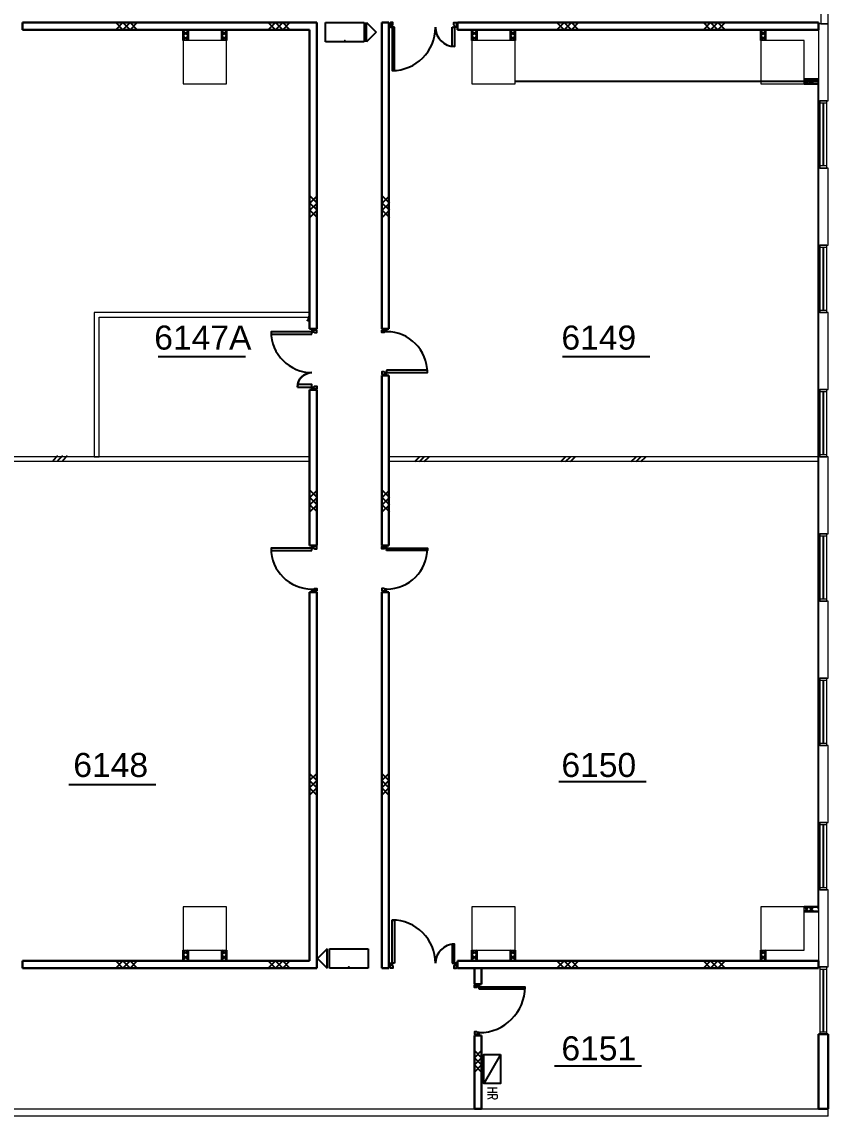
# Model space of a CAD drawing. Header units: millimetres. Extents: x -68474 to 336700, y -113450 to 53663.
# Drawn here: x 242197 to 258950, y -42900 to -20162 of the extents above; entities that cross this region are included whole.
import ezdxf
from ezdxf.enums import TextEntityAlignment as Align

# ---------------------------------------------------------------- set-up
doc = ezdxf.new("R2010")
doc.units = ezdxf.units.MM
doc.header["$LTSCALE"] = 1000
for name, color, linetype in [('EC-6thFloor-s6148$0$56', 1, 'Continuous'), ('EC-6thFloor-s6148$0$E-blockwall', 1, 'Continuous'), ('EC-6thFloor-s6148$0$EC-6thFloor-s6148$0$L3', 3, 'Continuous'), ('EC-6thFloor-s6148$0$FS', 5, 'Continuous'), ('EC-6thFloor-s6148$0$GFA-PL', 7, 'Continuous'), ('EC-6thFloor-s6148$0$RM-ID', 3, 'Continuous')]:
    doc.layers.add(name, color=color, linetype=linetype)
for name, color, linetype, lineweight in [('EC-6thFloor-s6148$0$ECOLUMN', 7, 'Continuous', 20), ('EC-6thFloor-s6148$0$EPARTITION', 1, 'Continuous', 18), ('EC-6thFloor-s6148$0$EWALL', 3, 'Continuous', 30), ('EC-6thFloor-s6148$0$EWINDOW', 9, 'Continuous', 9)]:
    doc.layers.add(name, color=color, linetype=linetype, lineweight=lineweight)
doc.styles.add('EC-6thFloor-s6148$0$STANDARD', font='SIMPLEX')
doc.styles.add('EC-6thFloor-s6148$0$T1', font='arial.ttf')

# ---------------------------------------------------------------- blocks, each defined once
blk = doc.blocks.new('EC-6thFloor-s6148$0$BLOCK150')
for p, q in [((0, 0), (150, 150)), ((150, 0), (0, 150)), ((300, 0), (150, 150)), ((150, 0), (300, 150)), ((300, 0), (450, 150)), ((450, 0), (300, 150))]:
    blk.add_line(p, q)
blk = doc.blocks.new('EC-6thFloor-s6148$0$BLOCK100_1')
for p, q in [((0, 200), (-100, 100)), ((0, 100), (-100, 200)), ((0, 0), (-100, 100)), ((0, 100), (-100, 0))]:
    blk.add_line(p, q)

msp = doc.modelspace()

# ---------------------------------------------------------------- linework, layer by layer
at = {"color": 7}
for p, q in [((242846.6, -29273.5), (242946.6, -29173.5)), ((242946.6, -29273.5), (243046.6, -29173.5)), ((243046.6, -29273.5), (243146.6, -29173.5)), ((250359.1, -29300), (250459.1, -29200)), ((250459.1, -29300), (250559.1, -29200)), ((250559.1, -29300), (250659.1, -29200)), ((253396.6, -29300), (253496.6, -29200)), ((253496.6, -29300), (253596.6, -29200)), ((253596.6, -29300), (253696.6, -29200)), ((254859.1, -29300), (254959.1, -29200)), ((254959.1, -29300), (255059.1, -29200)), ((255059.1, -29300), (255159.1, -29200)), ((252144.1, -41619.2), (251794.1, -42219.2))]:
    msp.add_line(p, q, dxfattribs=at)
for points in [[(249890, -20225), (249905, -20225), (249905, -20175), (249905, -20175), (249905, -20175), (249855, -20175), (249855, -20275), (249855, -20275), (249855, -20275), (249890, -20275)], [(251190, -20225), (251175, -20225), (251175, -20175), (251175, -20175), (251175, -20175), (251225, -20175), (251225, -20275), (251225, -20275), (251225, -20275), (251190, -20275)], [(249940, -20275), (249890, -20275), (249890, -21175), (249940, -21175)], [(251140, -20275), (251190, -20275), (251190, -20675), (251140, -20675)], [(248225, -26650), (248225, -26600), (247375, -26600), (247375, -26650)], [(248275, -26600), (248275, -26615), (248325, -26615), (248325, -26615), (248325, -26615), (248325, -26565), (248225, -26565), (248225, -26565), (248225, -26565), (248225, -26600)], [(249725, -26600), (249725, -26615), (249675, -26615), (249675, -26615), (249675, -26615), (249675, -26565), (249775, -26565), (249775, -26565), (249775, -26565), (249775, -26600)], [(249725, -27450), (249725, -27435), (249675, -27435), (249675, -27435), (249675, -27435), (249675, -27485), (249775, -27485), (249775, -27485), (249775, -27485), (249775, -27450)], [(249775, -27400), (249775, -27450), (250625, -27450), (250625, -27400)], [(247925, -27750), (248225, -27750), (248225, -27700), (247925, -27700)], [(248275, -27750), (248275, -27735), (248325, -27735), (248325, -27735), (248325, -27735), (248325, -27785), (248225, -27785), (248225, -27785), (248225, -27785), (248225, -27750)], [(248225, -31150), (248225, -31100), (247375, -31100), (247375, -31150)], [(248275, -31100), (248275, -31115), (248325, -31115), (248325, -31115), (248325, -31115), (248325, -31065), (248225, -31065), (248225, -31065), (248225, -31065), (248225, -31100)], [(249725, -31100), (249725, -31115), (249675, -31115), (249675, -31115), (249675, -31115), (249675, -31065), (249775, -31065), (249775, -31065), (249775, -31065), (249775, -31100)], [(249775, -31150), (249775, -31100), (250625, -31100), (250625, -31150)], [(248275, -31950), (248275, -31935), (248325, -31935), (248325, -31935), (248325, -31935), (248325, -31985), (248225, -31985), (248225, -31985), (248225, -31985), (248225, -31950)], [(249725, -31950), (249725, -31935), (249675, -31935), (249675, -31935), (249675, -31935), (249675, -31985), (249775, -31985), (249775, -31985), (249775, -31985), (249775, -31950)], [(249940, -39725), (249890, -39725), (249890, -38825), (249940, -38825)], [(251140, -39725), (251190, -39725), (251190, -39325), (251140, -39325)], [(249890, -39775), (249905, -39775), (249905, -39825), (249905, -39825), (249905, -39825), (249855, -39825), (249855, -39725), (249855, -39725), (249855, -39725), (249890, -39725)], [(251190, -39775), (251175, -39775), (251175, -39825), (251175, -39825), (251175, -39825), (251225, -39825), (251225, -39725), (251225, -39725), (251225, -39725), (251190, -39725)], [(251650.6, -40215), (251650.6, -40230), (251600.6, -40230), (251600.6, -40230), (251600.6, -40230), (251600.6, -40180), (251700.6, -40180), (251700.6, -40180), (251700.6, -40180), (251700.6, -40215)], [(251700.6, -40265), (251700.6, -40215), (252650.6, -40215), (252650.6, -40265)], [(251650.6, -41165), (251650.6, -41150), (251600.6, -41150), (251600.6, -41150), (251600.6, -41150), (251600.6, -41200), (251700.6, -41200), (251700.6, -41200), (251700.6, -41200), (251700.6, -41165)], [(252144.1, -41619.2), (252144.1, -42219.2), (251794.1, -42219.2), (251794.1, -41619.2)]]:
    msp.add_lwpolyline(points, close=True, dxfattribs=at)
for centre, radius, start, end in [((249890, -20275), 900, 270, 0), ((251190, -20275), 400, 180, 270), ((248225, -26600), 850, 180, 270), ((249775, -27450), 850, 0, 90), ((248225, -31100), 850, 180, 270), ((249775, -31100), 850, 270, 0), ((249890, -39725), 900, 0, 90), ((251190, -39725), 400, 90, 180), ((251700.6, -40215), 950, 270, 0)]:
    msp.add_arc(centre, radius, start, end, dxfattribs=at)
at = {"layer": 'EC-6thFloor-s6148$0$56', "color": 7, "linetype": 'Continuous'}
for points in [[(248906.8, -20551.7), (248907.4, -20551.7), (248907.4, -20551.4), (248906.8, -20551.4)], [(248992, -39801.7), (248992.6, -39801.7), (248992.6, -39801.4), (248992, -39801.4)]]:
    msp.add_lwpolyline(points, close=True, dxfattribs=at)
at = {"layer": 'EC-6thFloor-s6148$0$EC-6thFloor-s6148$0$L3'}
for points in [[(248129.5, -26375), (248129.5, -26363), (248174.5, -26363), (248174.5, -26375)], [(248144.5, -26300), (248144.5, -26363), (248174.5, -26363), (248174.5, -26300)]]:
    msp.add_lwpolyline(points, close=True, dxfattribs=at)
at = {"layer": 'EC-6thFloor-s6148$0$ECOLUMN', "color": 7}
for p, q in [((258950, -20200), (258750, -20200)), ((258750, -20200), (258750, -21800)), ((258950, -21800), (258950, -20200)), ((246450, -20550), (245550, -20550)), ((245550, -20550), (245550, -21450)), ((246450, -21450), (246450, -20550)), ((252450, -20550), (251550, -20550)), ((251550, -20550), (251550, -21450)), ((252450, -21450), (252450, -20550)), ((258450, -20550), (257550, -20550)), ((257550, -20550), (257550, -21450)), ((258450, -21450), (258450, -20550)), ((245550, -21450), (246450, -21450)), ((251550, -21450), (252450, -21450)), ((257550, -21450), (258450, -21450)), ((258750, -21800), (258950, -21800)), ((258950, -23200), (258750, -23200)), ((258750, -23200), (258750, -24800)), ((258950, -24800), (258950, -23200)), ((258750, -24800), (258950, -24800)), ((258950, -26200), (258750, -26200)), ((258750, -26200), (258750, -27800)), ((258950, -27800), (258950, -26200)), ((258750, -27800), (258950, -27800)), ((258950, -29200), (258750, -29200)), ((258750, -29200), (258750, -30800)), ((258950, -30800), (258950, -29200)), ((258750, -30800), (258950, -30800)), ((258950, -32200), (258750, -32200)), ((258750, -32200), (258750, -33800)), ((258950, -33800), (258950, -32200)), ((258750, -33800), (258950, -33800)), ((258950, -35200), (258750, -35200)), ((258750, -35200), (258750, -36800)), ((258950, -36800), (258950, -35200)), ((258750, -36800), (258950, -36800)), ((258950, -38200), (258750, -38200)), ((258750, -38200), (258750, -39800)), ((258950, -39800), (258950, -38200)), ((246450, -38550), (245550, -38550)), ((245550, -38550), (245550, -39450)), ((246450, -39450), (246450, -38550)), ((252450, -38550), (251550, -38550)), ((251550, -38550), (251550, -39450)), ((252450, -39450), (252450, -38550)), ((258450, -38550), (257550, -38550)), ((257550, -38550), (257550, -39450)), ((258450, -39450), (258450, -38550)), ((245550, -39450), (246450, -39450)), ((251550, -39450), (252450, -39450)), ((257550, -39450), (258450, -39450)), ((258750, -39800), (258950, -39800)), ((236950, -42750), (258950, -42750)), ((258950, -42900), (237300, -42900)), ((258950, -42900), (258950, -42750))]:
    msp.add_line(p, q, dxfattribs=at)
at = {"layer": 'EC-6thFloor-s6148$0$EPARTITION', "color": 7}
for p, q in [((248175, -26200), (243700, -26200)), ((243700, -26200), (243700, -29200)), ((243800, -29200), (243800, -26300)), ((243800, -26300), (248175, -26300)), ((248175, -29200), (239300, -29200)), ((248175, -29300), (239300, -29300)), ((243700, -29200), (243800, -29200)), ((258750, -29200), (249825, -29200)), ((258750, -29300), (249825, -29300))]:
    msp.add_line(p, q, dxfattribs=at)
at = {"layer": 'EC-6thFloor-s6148$0$EWALL', "color": 7}
for p, q in [((248325, -20175), (242210, -20175)), ((242210, -20175), (242210, -20325)), ((248325, -26540), (248325, -20175)), ((249675, -26540), (249675, -20175)), ((249825, -20175), (249675, -20175)), ((249825, -26540), (249825, -20175)), ((258750, -20175), (251250, -20175)), ((251250, -20175), (251250, -20325)), ((258750, -20325), (258750, -20175)), ((248175, -20325), (242210, -20325)), ((245550, -20325), (245550, -20550)), ((245650, -20325), (245650, -20550)), ((246350, -20325), (246350, -20550)), ((246450, -20325), (246450, -20550)), ((248175, -26540), (248175, -20325)), ((258750, -20325), (251250, -20325)), ((251550, -20325), (251550, -20550)), ((251650, -20325), (251650, -20550)), ((252350, -20325), (252350, -20550)), ((252450, -20325), (252450, -20550)), ((257550, -20325), (257550, -20550)), ((257650, -20325), (257650, -20550)), ((258750, -21350), (258450, -21350)), ((258750, -21450), (258450, -21450)), ((248325, -26540), (248175, -26540)), ((249675, -26540), (249825, -26540)), ((249675, -27510), (249675, -31040)), ((249675, -27510), (249825, -27510)), ((249825, -31040), (249825, -27510)), ((248175, -30700), (248175, -27810)), ((248325, -27810), (248175, -27810)), ((248325, -27810), (248325, -31000)), ((248175, -30700), (248175, -29000)), ((248325, -31040), (248325, -29000)), ((248175, -29300), (248175, -31000)), ((248175, -29300), (248175, -31040)), ((248325, -31040), (248175, -31040)), ((249675, -31040), (249825, -31040)), ((248175, -32010), (248175, -39675)), ((248325, -32010), (248175, -32010)), ((248325, -32010), (248325, -39825)), ((249675, -32010), (249675, -39825)), ((249675, -32010), (249825, -32010)), ((249825, -32010), (249825, -39825)), ((258750, -38550), (258450, -38550)), ((258750, -38650), (258450, -38650)), ((245550, -39675), (245550, -39450)), ((245650, -39675), (245650, -39450)), ((246350, -39675), (246350, -39450)), ((246450, -39675), (246450, -39450)), ((251550, -39675), (251550, -39450)), ((251650, -39675), (251650, -39450)), ((252350, -39675), (252350, -39450)), ((252450, -39675), (252450, -39450)), ((257550, -39675), (257550, -39450)), ((257650, -39675), (257650, -39450)), ((248175, -39675), (242210, -39675)), ((242210, -39825), (242210, -39675)), ((258750, -39675), (251250, -39675)), ((251250, -39825), (251250, -39675)), ((258750, -39675), (258750, -39825)), ((248325, -39825), (242210, -39825)), ((249825, -39825), (249675, -39825)), ((258750, -39825), (251250, -39825)), ((251600, -40155), (251600, -39825)), ((251600, -39825), (251750, -39825)), ((251750, -39825), (251750, -40155)), ((251750, -40155), (251600, -40155)), ((251600, -42750), (251600, -41225)), ((251600, -41225), (251750, -41225)), ((251750, -41225), (251750, -42750)), ((258750, -41200), (258950, -41200)), ((258750, -42750), (258750, -41200)), ((258950, -41200), (258950, -42750)), ((251750, -42750), (251600, -42750)), ((258950, -42750), (258750, -42750))]:
    msp.add_line(p, q, dxfattribs=at)
at = {"layer": 'EC-6thFloor-s6148$0$EWALL', "color": 7, "ltscale": 100}
msp.add_arc((248225, -27750), 300, 90, 180, dxfattribs=at)
at = {"layer": 'EC-6thFloor-s6148$0$EWINDOW', "color": 7, "linetype": 'Continuous'}
for p, q in [((258800, -18800), (258800, -20200)), ((258950, -20200), (258950, -18800)), ((258800, -20200), (258950, -20200)), ((258925, -21800), (258775, -21800)), ((258775, -21800), (258775, -23200)), ((258925, -23200), (258925, -21800)), ((258925, -21850), (258775, -21850)), ((258775, -21850), (258775, -23150)), ((258845, -23150), (258845, -21850)), ((258845, -21850), (258855, -21850)), ((258855, -21850), (258855, -23150)), ((258925, -23150), (258925, -21850)), ((258775, -23150), (258925, -23150)), ((258855, -23150), (258845, -23150)), ((258775, -23200), (258925, -23200)), ((258925, -24800), (258775, -24800)), ((258775, -24800), (258775, -26200)), ((258925, -24850), (258775, -24850)), ((258775, -24850), (258775, -26150)), ((258845, -26150), (258845, -24850)), ((258845, -24850), (258855, -24850)), ((258855, -24850), (258855, -26150)), ((258925, -26200), (258925, -24800)), ((258925, -26150), (258925, -24850)), ((258775, -26150), (258925, -26150)), ((258775, -26200), (258925, -26200)), ((258855, -26150), (258845, -26150)), ((258925, -27800), (258775, -27800)), ((258775, -27800), (258775, -29200)), ((258925, -27850), (258775, -27850)), ((258775, -27850), (258775, -29150)), ((258845, -29150), (258845, -27850)), ((258845, -27850), (258855, -27850)), ((258855, -27850), (258855, -29150)), ((258925, -29200), (258925, -27800)), ((258925, -29150), (258925, -27850)), ((258775, -29150), (258925, -29150)), ((258775, -29200), (258925, -29200)), ((258855, -29150), (258845, -29150)), ((258925, -30800), (258775, -30800)), ((258775, -30800), (258775, -32200)), ((258925, -30850), (258775, -30850)), ((258775, -30850), (258775, -32150)), ((258845, -32150), (258845, -30850)), ((258845, -30850), (258855, -30850)), ((258855, -30850), (258855, -32150)), ((258925, -32200), (258925, -30800)), ((258925, -32150), (258925, -30850)), ((258775, -32150), (258925, -32150)), ((258775, -32200), (258925, -32200)), ((258855, -32150), (258845, -32150)), ((258925, -33800), (258775, -33800)), ((258775, -33800), (258775, -35200)), ((258925, -33850), (258775, -33850)), ((258775, -33850), (258775, -35150)), ((258845, -35150), (258845, -33850)), ((258845, -33850), (258855, -33850)), ((258855, -33850), (258855, -35150)), ((258925, -35200), (258925, -33800)), ((258925, -35150), (258925, -33850)), ((258775, -35150), (258925, -35150)), ((258775, -35200), (258925, -35200)), ((258855, -35150), (258845, -35150)), ((258925, -36800), (258775, -36800)), ((258775, -36800), (258775, -38200)), ((258925, -38200), (258925, -36800)), ((258925, -36850), (258775, -36850)), ((258775, -36850), (258775, -38150)), ((258845, -38150), (258845, -36850)), ((258845, -36850), (258855, -36850)), ((258855, -36850), (258855, -38150)), ((258925, -38150), (258925, -36850)), ((258775, -38150), (258925, -38150)), ((258855, -38150), (258845, -38150)), ((258775, -38200), (258925, -38200)), ((258925, -39800), (258775, -39800)), ((258775, -39800), (258775, -41200)), ((258925, -39850), (258775, -39850)), ((258775, -39850), (258775, -41150)), ((258845, -41150), (258845, -39850)), ((258845, -39850), (258855, -39850)), ((258855, -39850), (258855, -41150)), ((258925, -41200), (258925, -39800)), ((258925, -41150), (258925, -39850)), ((258775, -41150), (258925, -41150)), ((258855, -41150), (258845, -41150)), ((258775, -41200), (258925, -41200))]:
    msp.add_line(p, q, dxfattribs=at)
at = {"layer": 'EC-6thFloor-s6148$0$FS', "color": 7}
for p, q in [((248506.8, -20175), (249306.8, -20175)), ((248506.8, -20575), (248506.8, -20175)), ((249306.8, -20175), (249306.8, -20575)), ((249356.8, -20575), (249356.8, -20175)), ((249356.8, -20175), (249556.8, -20375)), ((249556.8, -20375), (249356.8, -20575)), ((249306.8, -20575), (248506.8, -20575)), ((248542, -39425), (248342, -39625)), ((248542, -39825), (248542, -39425)), ((248592, -39425), (249392, -39425)), ((248592, -39825), (248592, -39425)), ((249392, -39425), (249392, -39825)), ((248342, -39625), (248542, -39825)), ((249392, -39825), (248592, -39825))]:
    msp.add_line(p, q, dxfattribs=at)
at = {"layer": 'EC-6thFloor-s6148$0$GFA-PL', "color": 7}
for p, q in [((258750, -21400), (252450, -21400)), ((258750, -38600), (258750, -21400))]:
    msp.add_line(p, q, dxfattribs=at)
at = {"layer": 'EC-6thFloor-s6148$0$RM-ID', "color": 7}
for p, q in [((245032.7, -27112.6), (246844.8, -27112.6)), ((253434.1, -27112.6), (255246.2, -27112.6)), ((243171.8, -36008.4), (244983.8, -36008.4)), ((253356.7, -35945.5), (255168.8, -35945.5)), ((253262.4, -41852.2), (255074.5, -41852.2))]:
    msp.add_line(p, q, dxfattribs=at)

# ---------------------------------------------------------------- block references
at = {"layer": 'EC-6thFloor-s6148$0$E-blockwall', "xscale": -1}
for p in [(244596.3, -20325), (247767, -20325), (253765.8, -20325), (256808.1, -20325), (244596.3, -39825), (247767, -39825), (253765.8, -39825), (256808.1, -39825)]:
    msp.add_blockref('EC-6thFloor-s6148$0$BLOCK150', p, dxfattribs=at)
at = {"layer": 'EC-6thFloor-s6148$0$E-blockwall'}
for p in [(245650, -20550), (246450, -20550), (251650, -20550), (252450, -20550), (257650, -20550)]:
    msp.add_blockref('EC-6thFloor-s6148$0$BLOCK100_1', p, dxfattribs=at)
at = {"layer": 'EC-6thFloor-s6148$0$E-blockwall', "rotation": 270}
msp.add_blockref('EC-6thFloor-s6148$0$BLOCK100_1', (258450, -21450), dxfattribs=at)
at = {"layer": 'EC-6thFloor-s6148$0$E-blockwall', "xscale": -1}
for name, p, rotation in [('EC-6thFloor-s6148$0$BLOCK150', (248183.1, -24227.8), 270), ('EC-6thFloor-s6148$0$BLOCK150', (249683.1, -24227.8), 270), ('EC-6thFloor-s6148$0$BLOCK150', (248183.1, -30345.7), 270), ('EC-6thFloor-s6148$0$BLOCK150', (249683.1, -30345.7), 270), ('EC-6thFloor-s6148$0$BLOCK150', (248175, -36227.8), 270), ('EC-6thFloor-s6148$0$BLOCK150', (249675, -36227.8), 270), ('EC-6thFloor-s6148$0$BLOCK100_1', (258450, -38550), 270), ('EC-6thFloor-s6148$0$BLOCK100_1', (245650, -39450), 180), ('EC-6thFloor-s6148$0$BLOCK100_1', (246450, -39450), 180), ('EC-6thFloor-s6148$0$BLOCK100_1', (251650, -39450), 180), ('EC-6thFloor-s6148$0$BLOCK100_1', (252450, -39450), 180), ('EC-6thFloor-s6148$0$BLOCK100_1', (257650, -39450), 180), ('EC-6thFloor-s6148$0$BLOCK150', (251600, -41987.5), 270), ('EC-6thFloor-s6148$0$BLOCK150', (251600, -41987.5), 270)]:
    msp.add_blockref(name, p, dxfattribs=dict(at, rotation=rotation))

# ---------------------------------------------------------------- texts
at = {"color": 7, "style": 'EC-6thFloor-s6148$0$STANDARD', "width": 0.75}
msp.add_attdef('HR', (251873.1, -42291.8), 'HR', height=200, rotation=270, dxfattribs=at)
at = {"layer": 'EC-6thFloor-s6148$0$56', "color": 7, "linetype": 'Continuous', "style": 'EC-6thFloor-s6148$0$STANDARD', "width": 0.8}
for p in [(248906.9, -20551.6), (248992, -39801.6)]:
    msp.add_text('EXIT', height=0.15, dxfattribs=at).set_placement(p)
at = {"layer": 'EC-6thFloor-s6148$0$RM-ID', "color": 7, "style": 'EC-6thFloor-s6148$0$T1'}
for s, p in [('6147A', (245957.8, -26722.1)), ('6149', (254184.9, -26722.1)), ('6148', (244043.3, -35603)), ('6150', (254184.9, -35603)), ('6151', (254184.9, -41491.5))]:
    msp.add_text(s, height=500, dxfattribs=at).set_placement(p, align=Align.MIDDLE)

doc.saveas('drawing.dxf')
